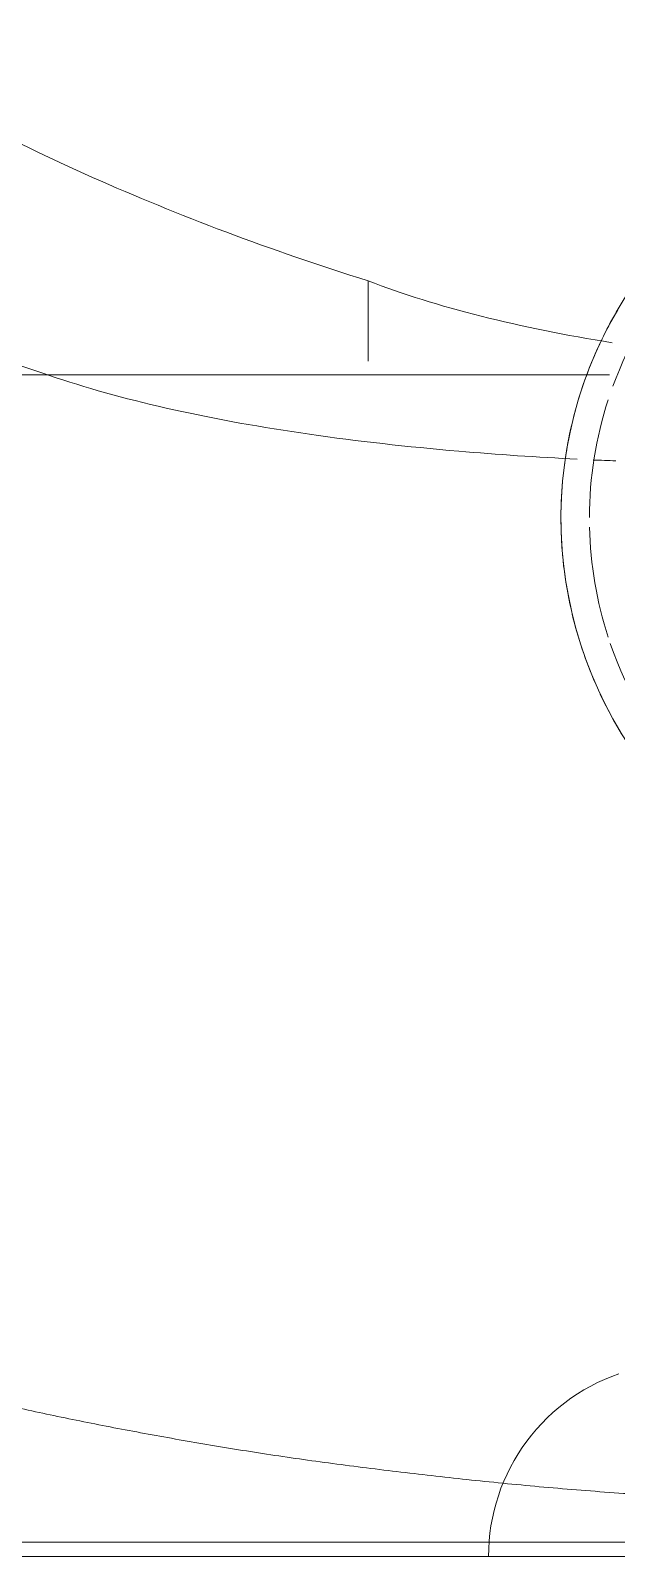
# Model space of a CAD drawing. Header units: millimetres. Extents: x -4000 to 187956, y -58990 to 162485.
# Drawn here: x 827.8 to 869, y 22798.6 to 22905.9 of the extents above; entities that cross this region are included whole.
import ezdxf

# ---------------------------------------------------------------- set-up
doc = ezdxf.new("R2010")
doc.units = ezdxf.units.MM
doc.layers.add('A-WALL', color=113, linetype='Continuous', lineweight=13)
doc.layers.add('P-SANR-FIXT', color=6, linetype='Continuous', lineweight=9)

# ---------------------------------------------------------------- blocks, each defined once
blk = doc.blocks.new('C307 - C307-V887-FFS - TANG 1')
at = {"layer": 'P-SANR-FIXT', "color": 254}
for p, q in [((29.34, 0), (13.66, 0)), ((29.34, 0), (25.78, 0)), ((34.09, 0), (29.52, 0)), ((34.09, 0), (29.52, 0)), ((33.7, -3.23), (33.56, -3.75)), ((33.22, -4.79), (33.02, -5.29))]:
    blk.add_line(p, q, dxfattribs=at)
at = {"layer": 'P-SANR-FIXT', "color": 252}
for p, q in [((25.59, -83.09), (42.56, -83.09)), ((42.56, -83.09), (76.71, -83.09)), ((42.56, -84.05), (42.56, -89.71))]:
    blk.add_line(p, q, dxfattribs=at)
at = {"layer": 'P-SANR-FIXT', "color": 253}
blk.add_line((25.6, -83.09), (90.1, -83.09), dxfattribs=at)
at = {"layer": 'P-SANR-FIXT', "color": 254, "flags": 128}
blk.add_lwpolyline([(34.09, 0), (34.08, -0.54), (34.05, -1.09)], dxfattribs=at)
at = {"layer": 'P-SANR-FIXT', "color": 253, "flags": 128}
for points in [[(34.05, -1.09), (33.99, -1.63), (33.92, -2.16), (33.82, -2.7), (33.7, -3.23)], [(33.56, -3.75), (33.4, -4.27), (33.22, -4.79)], [(33.02, -5.29), (32.79, -5.79), (32.55, -6.27), (32.29, -6.75), (32.01, -7.22), (31.72, -7.67), (31.4, -8.11), (31.07, -8.54), (30.72, -8.96), (30.35, -9.36), (29.97, -9.75), (29.57, -10.12), (29.16, -10.47), (28.73, -10.81), (28.3, -11.13), (27.84, -11.43), (27.38, -11.72), (26.91, -11.98), (26.42, -12.23), (25.93, -12.45), (25.43, -12.66), (24.92, -12.85)]]:
    blk.add_lwpolyline(points, dxfattribs=at)
at = {"layer": 'P-SANR-FIXT', "color": 250, "flags": 128}
blk.add_lwpolyline([(25.01, -87.68), (25.58, -86.67), (26.1, -85.63), (26.59, -84.58), (27.03, -83.51), (27.43, -82.42), (27.78, -81.31), (28.09, -80.2), (28.36, -79.07), (28.58, -77.93), (28.75, -76.78), (28.88, -75.63), (28.96, -74.47), (29, -73.31), (28.99, -72.15), (28.93, -70.99), (28.83, -69.84), (28.68, -68.69), (28.48, -67.55), (28.24, -66.41), (27.96, -65.29), (27.62, -64.18), (27.25, -63.08), (26.83, -62), (26.37, -60.93), (25.87, -59.89), (25.32, -58.86), (24.74, -57.86)], dxfattribs=at)
at = {"layer": 'P-SANR-FIXT', "color": 252}
for radius, start, end in [(29, 25.2024, 45.8131), (27, 18.9872, 42.3412), (29, 13.4358, 23.5778), (27, 1.2906, 18), (29, 0.4485, 12.7093), (27, 342, 359.8625), (29, 348.2216, 359.8719), (27, 318.6633, 339.8647), (29, 325.6926, 334.2826)]:
    blk.add_arc((0, -73), radius, start, end, dxfattribs=at)
at = {"layer": 'P-SANR-FIXT', "color": 250}
blk.add_arc((0, -73), 29, 334.2826, 348.2216, dxfattribs=at)
at = {"layer": 'P-SANR-FIXT', "color": 254}
for points, knots in [([(13.61, 0), (13.89, 0), (18.88, 0), (26.05, 0), (35.06, 0), (41.59, 0), (47.77, 0), (53.74, 0), (59.41, 0), (66.52, 0), (74.67, 0), (81.7, 0), (86.69, 0), (92.56, 0), (96.35, 0), (98.7, 0)], [-0.9346285, -0.9346285, -0.9346285, -0.9346285, -0.9305556, -0.8611111, -0.8263889, -0.7916667, -0.7569444, -0.7222222, -0.6875, -0.6527778, -0.5833333, -0.5138889, -0.4791667, -0.4444444, -0.3346796, -0.3346796, -0.3346796, -0.3346796]), ([(22.81, 0), (24.65, 0), (28.76, 0), (35.06, 0), (41.59, 0), (47.77, 0), (53.74, 0), (59.41, 0), (66.52, 0), (72.71, 0), (76.84, 0), (77.98, 0)], [-0.8888889, -0.8888889, -0.8888889, -0.8888889, -0.8611111, -0.8263889, -0.7916667, -0.7569444, -0.7222222, -0.6875, -0.6527778, -0.5833333, -0.5555556, -0.5555556, -0.5555556, -0.5555556])]:
    blk.add_open_spline(points, degree=3, knots=knots, dxfattribs=at)
at = {"layer": 'P-SANR-FIXT', "color": 252}
blk.add_open_spline([(105.94, 0), (104.58, 0), (99.72, 0), (86.21, 0), (71.42, 0), (60.37, 0), (56.11, 0), (52.77, 0), (49.3, 0), (45.72, 0), (42.6, 0), (40.01, 0), (38.02, 0), (35.99, 0), (33.22, 0), (29.66, 0), (25.95, 0), (22.88, 0), (20.53, 0), (18.13, 0), (15.87, 0), (14.4, 0), (13.76, 0)], degree=3, knots=[-1, -1, -1, -1, -0.8, -0.6, -0.4, -0.35, -0.325, -0.3, -0.275, -0.25, -0.225, -0.2125, -0.2, -0.1875, -0.175, -0.15, -0.125, -0.1125, -0.1, -0.0875, -0.075, -0.0653852, -0.0653852, -0.0653852, -0.0653852], dxfattribs=at)
blk.add_open_spline([(105.94, 0), (104.58, 0), (99.72, 0), (86.21, 0), (71.42, 0), (60.37, 0), (56.11, 0), (52.77, 0), (49.3, 0), (45.72, 0), (42.6, 0), (40.01, 0), (38.02, 0), (35.99, 0), (33.22, 0), (29.66, 0), (25.95, 0), (22.88, 0), (20.53, 0), (18.13, 0), (15.87, 0), (14.4, 0), (13.76, 0)], degree=3, knots=[-1, -1, -1, -1, -0.8, -0.6, -0.4, -0.35, -0.325, -0.3, -0.275, -0.25, -0.225, -0.2125, -0.2, -0.1875, -0.175, -0.15, -0.125, -0.1125, -0.1, -0.0875, -0.075, -0.0653852, -0.0653852, -0.0653852, -0.0653852], dxfattribs=at)
at = {"layer": 'P-SANR-FIXT', "color": 250}
for points, knots in [([(17.67, -4.05), (19.44, -4.13), (23.02, -4.32), (28.27, -4.69), (33.43, -5.17), (37.6, -5.62), (40.86, -6), (44.08, -6.4), (48, -6.93), (52.54, -7.63), (56.94, -8.4), (61.25, -9.2), (65.45, -10.06), (70.88, -11.27), (85.28, -14.9), (106.18, -22.37), (129.3, -35.81), (141.72, -47.21), (147.16, -53.55)], [-0.92394, -0.92394, -0.92394, -0.92394, -0.9, -0.875, -0.85, -0.825, -0.8125, -0.8, -0.775, -0.75, -0.725, -0.7, -0.675, -0.65, -0.6, -0.4, -0.2, 0, 0, 0, 0]), ([(27.85, -77.17), (30.68, -77.31), (37.11, -77.74), (46.83, -78.83), (56.43, -80.55), (61.94, -82.05), (64.5, -82.9)], [-0.9400295, -0.9400295, -0.9400295, -0.9400295, -0.75, -0.5, -0.25, 0, 0, 0, 0]), ([(64.5, -82.9), (74.36, -86.19), (92.81, -93.71), (119.09, -109.87), (137.33, -128.57), (148.61, -148.55), (152.35, -159.6), (153.77, -165.4)], [-1, -1, -1, -1, -0.785714, -0.571429, -0.285714, -0.142857, 0, 0, 0, 0]), ([(119.28, -157.53), (115.97, -146.84), (106.16, -127.44), (84.84, -108.52), (62.35, -96.73), (49.43, -91.87), (42.56, -89.71)], [0, 0, 0, 0, 0.333333, 0.666667, 0.833333, 1, 1, 1, 1])]:
    blk.add_open_spline(points, degree=3, knots=knots, dxfattribs=at)
at = {"layer": 'P-SANR-FIXT', "color": 252}
blk.add_open_spline([(25.15, -77.05), (25.68, -77.07), (26.21, -77.09), (26.74, -77.11)], degree=3, dxfattribs=at)
at = {"layer": 'P-SANR-FIXT', "color": 250}
blk.add_open_spline([(42.56, -89.71), (37.75, -87.85), (31.9, -86.39), (25.39, -85.36)], degree=3, dxfattribs=at)
blk = doc.blocks.new('CMF2_NHAXUONG_A_rvt-1-FFS - TANG 1')
at = {"layer": 'A-WALL', "color": 50, "lineweight": 15}
blk.add_line((499.79, 22799.58), (1299.79, 22799.58), dxfattribs=at)
at = {"layer": 'A-WALL', "color": 71, "lineweight": 15}
for p, q in [((829.17, 22799.58), (827.8, 22799.58)), ((841.36, 22799.58), (830.42, 22799.58)), ((855.2, 22799.58), (842.8, 22799.58)), ((860.17, 22799.58), (857.29, 22799.58))]:
    blk.add_line(p, q, dxfattribs=at)
at = {"layer": 'A-WALL', "color": 255, "lineweight": 15}
for p, q in [((861.76, 22799.58), (860.17, 22799.58)), ((863.77, 22799.58), (862.25, 22799.58)), ((866.25, 22799.58), (865.04, 22799.58)), ((869.61, 22799.58), (866.45, 22799.58))]:
    blk.add_line(p, q, dxfattribs=at)
at = {"layer": 'P-SANR-FIXT', "color": 250, "lineweight": 9, "rotation": 180}
blk.add_blockref('C307 - C307-V887-FFS - TANG 1', (894.05, 22798.58), dxfattribs=at)

msp = doc.modelspace()

# ---------------------------------------------------------------- block references
at = {"lineweight": 5}
msp.add_blockref('CMF2_NHAXUONG_A_rvt-1-FFS - TANG 1', (0, 0), dxfattribs=at)

doc.saveas('drawing.dxf')
